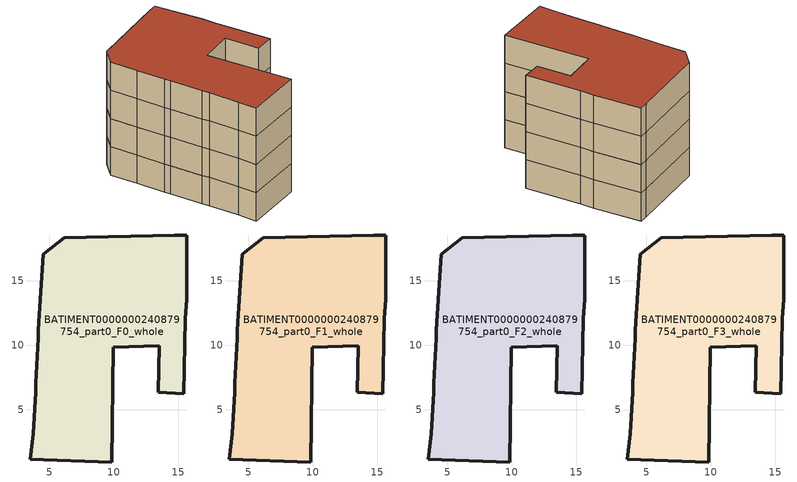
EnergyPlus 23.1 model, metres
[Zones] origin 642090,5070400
BATIMENT0000000240879754_part0_F0_whole
 floor ground (EU_floor_Construction): 15.64,18.55 15.64,13.55 15.54,12.05 15.44,6.24 13.44,6.34 13.54,9.95 9.94,9.85 9.83,0.94 3.53,1.14 3.73,3.14 3.93,6.35 3.93,7.05 4.13,10.55 4.13,11.15 4.33,14.15 4.53,17.05 6.14,18.35 14.74,18.55 z0
 wall outside (EU_wall_Construction): 6.14,18.35 4.53,17.05 4.33,14.15 4.13,11.15 4.13,10.55 3.93,7.05 3.93,6.35 3.73,3.14 3.53,1.14 9.83,0.94 9.94,9.85 13.54,9.95 13.44,6.34 15.44,6.24 15.54,12.05 15.64,13.55 15.64,18.55 14.74,18.55 6.14,18.35 z0:3
BATIMENT0000000240879754_part0_F1_whole
 floor to BATIMENT0000000240879754_part0_F0_whole (EU_floor_Construction): 15.64,18.55 15.64,13.55 15.54,12.05 15.44,6.24 13.44,6.34 13.54,9.95 9.94,9.85 9.83,0.94 3.53,1.14 3.73,3.14 3.93,6.35 3.93,7.05 4.13,10.55 4.13,11.15 4.33,14.15 4.53,17.05 6.14,18.35 14.74,18.55 z3
 wall outside (EU_wall_Construction): 6.14,18.35 4.53,17.05 4.33,14.15 4.13,11.15 4.13,10.55 3.93,7.05 3.93,6.35 3.73,3.14 3.53,1.14 9.83,0.94 9.94,9.85 13.54,9.95 13.44,6.34 15.44,6.24 15.54,12.05 15.64,13.55 15.64,18.55 14.74,18.55 6.14,18.35 z3:6
BATIMENT0000000240879754_part0_F2_whole
 floor to BATIMENT0000000240879754_part0_F1_whole (EU_floor_Construction): 15.64,18.55 15.64,13.55 15.54,12.05 15.44,6.24 13.44,6.34 13.54,9.95 9.94,9.85 9.83,0.94 3.53,1.14 3.73,3.14 3.93,6.35 3.93,7.05 4.13,10.55 4.13,11.15 4.33,14.15 4.53,17.05 6.14,18.35 14.74,18.55 z6
 wall outside (EU_wall_Construction): 6.14,18.35 4.53,17.05 4.33,14.15 4.13,11.15 4.13,10.55 3.93,7.05 3.93,6.35 3.73,3.14 3.53,1.14 9.83,0.94 9.94,9.85 13.54,9.95 13.44,6.34 15.44,6.24 15.54,12.05 15.64,13.55 15.64,18.55 14.74,18.55 6.14,18.35 z6:9
BATIMENT0000000240879754_part0_F3_whole
 floor to BATIMENT0000000240879754_part0_F2_whole (EU_floor_Construction): 15.64,18.55 15.64,13.55 15.54,12.05 15.44,6.24 13.44,6.34 13.54,9.95 9.94,9.85 9.83,0.94 3.53,1.14 3.73,3.14 3.93,6.35 3.93,7.05 4.13,10.55 4.13,11.15 4.33,14.15 4.53,17.05 6.14,18.35 14.74,18.55 z9
 wall outside (EU_wall_Construction): 6.14,18.35 4.53,17.05 4.33,14.15 4.13,11.15 4.13,10.55 3.93,7.05 3.93,6.35 3.73,3.14 3.53,1.14 9.83,0.94 9.94,9.85 13.54,9.95 13.44,6.34 15.44,6.24 15.54,12.05 15.64,13.55 15.64,18.55 14.74,18.55 6.14,18.35 z9:12
 roof outside (EU_roof_Construction): 15.44,6.24 15.54,12.05 15.64,13.55 15.64,18.55 14.74,18.55 6.14,18.35 4.53,17.05 4.33,14.15 4.13,11.15 4.13,10.55 3.93,7.05 3.93,6.35 3.73,3.14 3.53,1.14 9.83,0.94 9.94,9.85 13.54,9.95 13.44,6.34 z12
[Building]
EU S2 Campaign: North Axis=0; Terrain=City; Solar Distribution=FullExterior
[Site:Location]
Lyon-Bron: Latitude=45.75; Longitude=5; Time Zone=1; Elevation=198
[SizingPeriod:WeatherFileDays]
AnnualSizingPeriod: Begin Month=1; Begin Day of Month=1; End Month=12; End Day of Month=31; Day of Week for Start Day=Monday; Use Weather File Daylight Saving Period=No; Use Weather File Rain and Snow Indicators=No
[MATERIAL]
EU_InternalMass_Material: Roughness=MediumRough; Thickness=0.1; Conductivity=1; Density=1800; Specific Heat=900; Thermal Absorptance=0.9; Solar Absorptance=0.7; Visible Absorptance=0.7
[MATERIAL:NOMASS] Roughness=MediumRough; Thermal Absorptance=0.9; Solar Absorptance=0.7; Visible Absorptance=0.7
Name | Thermal Resistance
EU_wall_NoMass | 0.503714
EU_roof_NoMass | 0.959371
EU_floor_NoMass | 0.347222
[CONSTRUCTION]
EU_wall_Construction: EU_wall_NoMass
EU_roof_Construction: EU_roof_NoMass
EU_floor_Construction: EU_floor_NoMass
EU_InternalMass_Construction: EU_InternalMass_Material
[ZONE] Type=1; Multiplier=1; Ceiling Height=autocalculate; Floor Area=autocalculate; Part of Total Floor Area=Yes
Name | Volume
BATIMENT0000000240879754_part0_F0_whole | 467.777
BATIMENT0000000240879754_part0_F1_whole; BATIMENT0000000240879754_part0_F2_whole; BATIMENT0000000240879754_part0_F3_whole | 467.778
[INTERNALMASS] Construction=EU_InternalMass_Construction; Surface Area=155.926
Name | Zone or ZoneList
BATIMENT0000000240879754_part0_F0_whole_EU_InternalMass | BATIMENT0000000240879754_part0_F0_whole
BATIMENT0000000240879754_part0_F1_whole_EU_InternalMass | BATIMENT0000000240879754_part0_F1_whole
BATIMENT0000000240879754_part0_F2_whole_EU_InternalMass | BATIMENT0000000240879754_part0_F2_whole
BATIMENT0000000240879754_part0_F3_whole_EU_InternalMass | BATIMENT0000000240879754_part0_F3_whole
[OTHEREQUIPMENT] Fuel Type=Electricity; Design Level Calculation Method=Watts/Area; Power per Zone Floor Area=1; Fraction Latent=0; Fraction Radiant=0; Fraction Lost=0; Carbon Dioxide Generation Rate=0; EndUse Subcategory=EU_Step8_InternalGains
Name | Zone or ZoneList or Space or SpaceList | Schedule
EU_Step8_InternalGain_BATIMENT0000000240879754_part0_F0_whole_f000 | BATIMENT0000000240879754_part0_F0_whole | EU_Step8_GainSchedule_BATIMENT0000000240879754_part0_F0_whole_f000
EU_Step8_InternalGain_BATIMENT0000000240879754_part0_F1_whole_f000 | BATIMENT0000000240879754_part0_F1_whole | EU_Step8_GainSchedule_BATIMENT0000000240879754_part0_F1_whole_f000
EU_Step8_InternalGain_BATIMENT0000000240879754_part0_F2_whole_f000 | BATIMENT0000000240879754_part0_F2_whole | EU_Step8_GainSchedule_BATIMENT0000000240879754_part0_F2_whole_f000
EU_Step8_InternalGain_BATIMENT0000000240879754_part0_F3_whole_f000 | BATIMENT0000000240879754_part0_F3_whole | EU_Step8_GainSchedule_BATIMENT0000000240879754_part0_F3_whole_f000
[ZONEVENTILATION:DESIGNFLOWRATE] Schedule=EU_AlwaysOn; Design Flow Rate Calculation Method=AirChanges/Hour; Air Changes per Hour=0.64; Ventilation Type=Natural; Fan Pressure Rise=0; Fan Total Efficiency=1; Constant Term Coefficient=1; Temperature Term Coefficient=0; Velocity Term Coefficient=0; Velocity Squared Term Coefficient=0; Minimum Indoor Temperature=-100; Maximum Indoor Temperature=100; Delta Temperature=-100; Minimum Outdoor Temperature=-100; Maximum Outdoor Temperature=100; Maximum Wind Speed=40
Name | Zone or ZoneList or Space or SpaceList
EU_ConstantAir_BATIMENT0000000240879754_part0_F0_whole | BATIMENT0000000240879754_part0_F0_whole
EU_ConstantAir_BATIMENT0000000240879754_part0_F1_whole | BATIMENT0000000240879754_part0_F1_whole
EU_ConstantAir_BATIMENT0000000240879754_part0_F2_whole | BATIMENT0000000240879754_part0_F2_whole
EU_ConstantAir_BATIMENT0000000240879754_part0_F3_whole | BATIMENT0000000240879754_part0_F3_whole
[HVACTEMPLATE:THERMOSTAT] Constant Heating Setpoint=20; Constant Cooling Setpoint=50
EU_HeatOnly_BATIMENT0000000240879754_part0_F0_whole; EU_HeatOnly_BATIMENT0000000240879754_part0_F1_whole; EU_HeatOnly_BATIMENT0000000240879754_part0_F2_whole; EU_HeatOnly_BATIMENT0000000240879754_part0_F3_whole
[HVACTEMPLATE:ZONE:IDEALLOADSAIRSYSTEM] System Availability Schedule=EU_AlwaysOn; Maximum Heating Supply Air Temperature=50; Minimum Cooling Supply Air Temperature=13; Maximum Heating Supply Air Humidity Ratio=0.0156; Minimum Cooling Supply Air Humidity Ratio=0.0077; Heating Limit=NoLimit; Cooling Limit=NoLimit; Heating Availability Schedule=EU_AlwaysOn; Cooling Availability Schedule=EU_CoolingOff; Dehumidification Control Type=ConstantSensibleHeatRatio; Cooling Sensible Heat Ratio=0.7; Dehumidification Setpoint=60; Humidification Control Type=None; Humidification Setpoint=30; Outdoor Air Method=None; Outdoor Air Flow Rate per Person=0.00944; Outdoor Air Flow Rate per Zone Floor Area=0; Outdoor Air Flow Rate per Zone=0; Demand Controlled Ventilation Type=None; Outdoor Air Economizer Type=NoEconomizer; Heat Recovery Type=None; Sensible Heat Recovery Effectiveness=0.7; Latent Heat Recovery Effectiveness=0.65
Name | Template Thermostat
BATIMENT0000000240879754_part0_F0_whole | EU_HeatOnly_BATIMENT0000000240879754_part0_F0_whole
BATIMENT0000000240879754_part0_F1_whole | EU_HeatOnly_BATIMENT0000000240879754_part0_F1_whole
BATIMENT0000000240879754_part0_F2_whole | EU_HeatOnly_BATIMENT0000000240879754_part0_F2_whole
BATIMENT0000000240879754_part0_F3_whole | EU_HeatOnly_BATIMENT0000000240879754_part0_F3_whole
[SIZING:ZONE] Zone Cooling Design Supply Air Temperature Input Method=SupplyAirTemperature; Zone Cooling Design Supply Air Temperature=13; Zone Heating Design Supply Air Temperature Input Method=SupplyAirTemperature; Zone Heating Design Supply Air Temperature=50; Zone Cooling Design Supply Air Humidity Ratio=0.008; Zone Heating Design Supply Air Humidity Ratio=0.008; Cooling Design Air Flow Method=DesignDay; Cooling Design Air Flow Rate=0; Cooling Minimum Air Flow per Zone Floor Area=0.000762; Cooling Minimum Air Flow=0; Cooling Minimum Air Flow Fraction=0.2; Heating Design Air Flow Method=DesignDay; Heating Design Air Flow Rate=0; Heating Maximum Air Flow per Zone Floor Area=0.002032; Heating Maximum Air Flow=0.141576; Heating Maximum Air Flow Fraction=0.3; Account for Dedicated Outdoor Air System=No; Dedicated Outdoor Air System Control Strategy=NeutralSupplyAir; Dedicated Outdoor Air Low Setpoint Temperature for Design=autosize; Dedicated Outdoor Air High Setpoint Temperature for Design=autosize; Zone Load Sizing Method=Sensible Load Only No Latent Load; Zone Latent Cooling Design Supply Air Humidity Ratio Input Method=HumidityRatioDifference; Zone Cooling Design Supply Air Humidity Ratio Difference=0.005; Zone Latent Heating Design Supply Air Humidity Ratio Input Method=HumidityRatioDifference; Zone Humidification Design Supply Air Humidity Ratio Difference=0.005
BATIMENT0000000240879754_part0_F0_whole; BATIMENT0000000240879754_part0_F1_whole; BATIMENT0000000240879754_part0_F2_whole; BATIMENT0000000240879754_part0_F3_whole
[SCHEDULE:CONSTANT]
Name | Hourly Value
EU_AlwaysOn | 1
EU_CoolingOff | 0
[SCHEDULE:FILE] Column Number=1; Rows to Skip at Top=0; Number of Hours of Data=8760; Column Separator=Comma; Interpolate to Timestep=No; Minutes per Item=60; Adjust Schedule for Daylight Savings=Yes
Name | File
EU_Step8_GainSchedule_BATIMENT0000000240879754_part0_F0_whole_f000 | C:\Users\o_iseri\Desktop\OpenUBEM\openubem\outputs\eu_evidence\EU-04\s3\s3_campaign\FR-LYO-HAUTCOEURPENTES\BATIMENT0000000240879754_part0\BATIMENT0000000240879754_part0_F0_whole_f000_gain.csv
EU_Step8_GainSchedule_BATIMENT0000000240879754_part0_F1_whole_f000 | C:\Users\o_iseri\Desktop\OpenUBEM\openubem\outputs\eu_evidence\EU-04\s3\s3_campaign\FR-LYO-HAUTCOEURPENTES\BATIMENT0000000240879754_part0\BATIMENT0000000240879754_part0_F1_whole_f000_gain.csv
EU_Step8_GainSchedule_BATIMENT0000000240879754_part0_F2_whole_f000 | C:\Users\o_iseri\Desktop\OpenUBEM\openubem\outputs\eu_evidence\EU-04\s3\s3_campaign\FR-LYO-HAUTCOEURPENTES\BATIMENT0000000240879754_part0\BATIMENT0000000240879754_part0_F2_whole_f000_gain.csv
EU_Step8_GainSchedule_BATIMENT0000000240879754_part0_F3_whole_f000 | C:\Users\o_iseri\Desktop\OpenUBEM\openubem\outputs\eu_evidence\EU-04\s3\s3_campaign\FR-LYO-HAUTCOEURPENTES\BATIMENT0000000240879754_part0\BATIMENT0000000240879754_part0_F3_whole_f000_gain.csv
